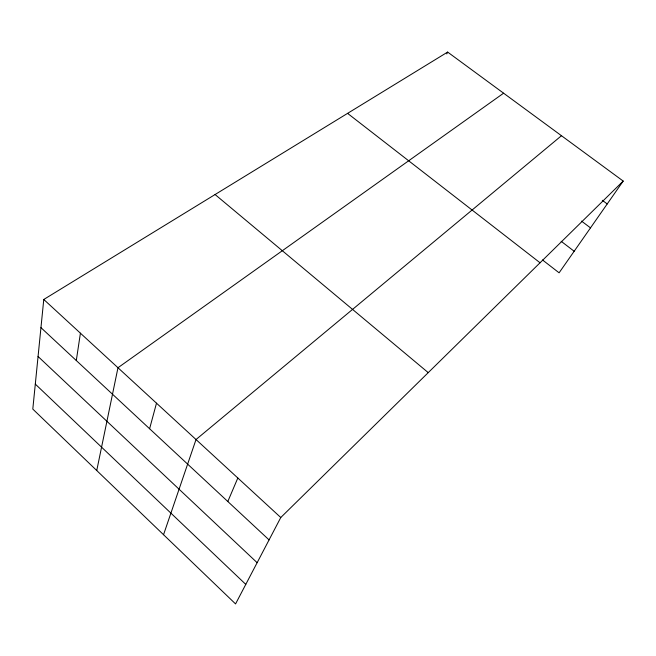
<?xml version="1.0" encoding="UTF-8"?>
<svg xmlns="http://www.w3.org/2000/svg" width="656" height="656" viewBox="0 0 656 656"><rect width="100%" height="100%" fill="white"/><g stroke="black" fill="none" stroke-linecap="round" stroke-linejoin="round"><path stroke-width="0.98" d="M43.772 299.472L32.8 409.09L235.561 603.922L280.776 517.518L623.2 181.072L447.638 52.078L43.772 299.472L280.776 517.518M76.301 360.529L80.409 333.182M96.744 470.532L117.973 367.737L503.603 93.193M149.601 428.745L156.497 403.178M163.541 534.722L196.021 439.536L561.479 135.718M227.812 501.52L237.825 478.003M446.81 53.907L447.638 52.078M623.2 181.072L559.101 272.814L542.52 259.965M602.306 200.301L607.21 203.959M581.536 221.105L590.498 227.87M561.159 241.301L574.164 251.248M347.582 113.365L540.044 262.777M215.078 194.537L428.237 372.633M40.951 327.647L269.067 539.896M38.064 356.487L257.136 562.684M35.301 384.104L245.779 584.389"/></g></svg>
